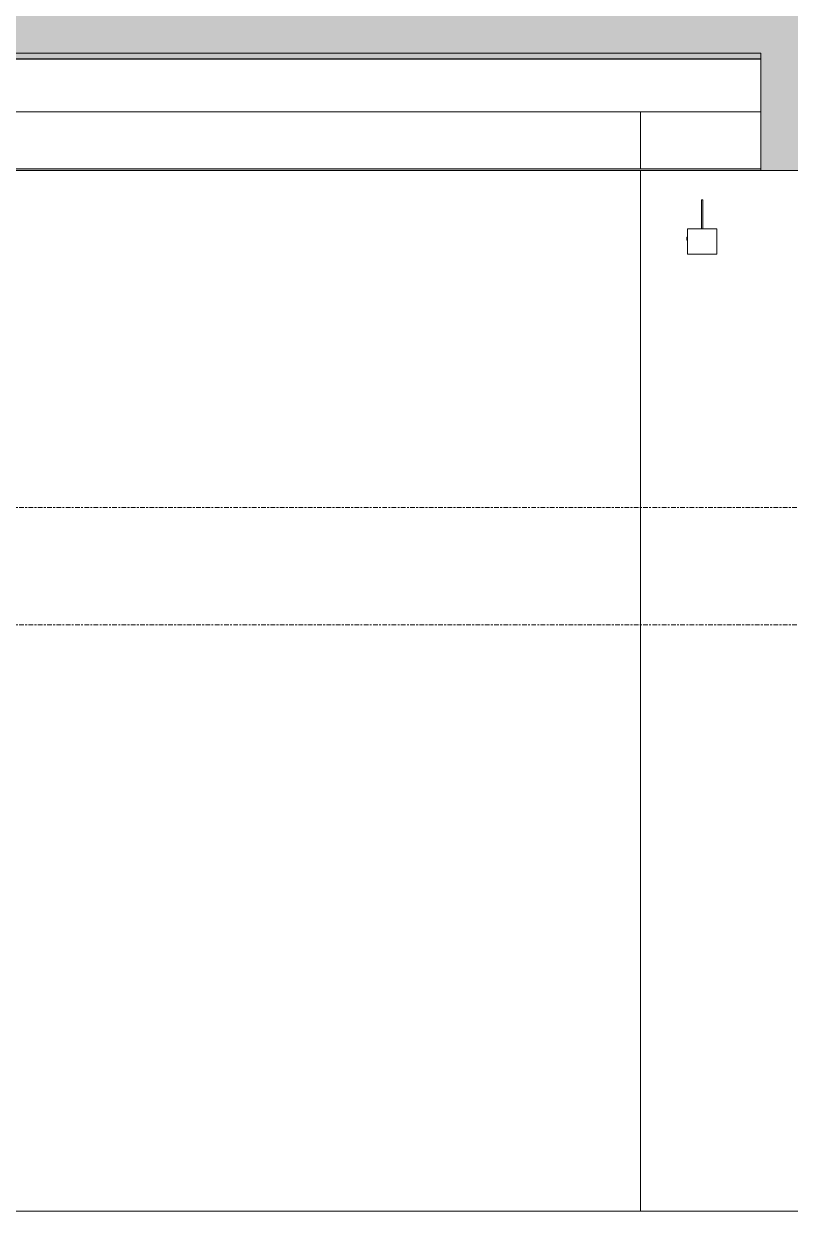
# Model space of a CAD drawing. Header units: millimetres. Extents: x 25061 to 259291, y -8723 to 35400.
# Drawn here: x 155797 to 158410, y -2000 to 2050 of the extents above; entities that cross this region are included whole.
import ezdxf

# ---------------------------------------------------------------- set-up
doc = ezdxf.new("R2010")
doc.units = ezdxf.units.MM
doc.linetypes.add('Centre', pattern=[31.75, 6.35, -4.7625, 15.875, -4.7625])
for name, color, linetype, lineweight in [('0-2', 50, 'Continuous', 5), ('A-CLNG-3', 13, 'Continuous', 18), ('A-CLNG-PATT-3', 13, 'Continuous', 9), ('A-DETL-GENF-2', 7, 'Continuous', 9), ('A-DETL-THIN', 151, 'Continuous', 9), ('A-FLOR-1', 10, 'Continuous', 25), ('A-FLOR-LEVL-2', 51, 'Centre', 9), ('A-FLOR-PATT-1', 7, 'Continuous', 9), ('A-WALL', 113, 'Continuous', 9), ('C-PRKG', 70, 'Continuous', 9), ('E-LITE-EQPM', 33, 'Continuous', 9), ('S-BEAM-3', 7, 'Continuous', 9)]:
    doc.layers.add(name, color=color, linetype=linetype, lineweight=lineweight)

# ---------------------------------------------------------------- blocks, each defined once
blk = doc.blocks.new('NCV_TKTC_KET CAU_rvt-2-TKCS_MẶT CẮT 2')
at = {"layer": 'A-FLOR-PATT-1'}
h = blk.add_hatch(color=256, dxfattribs=at)
h.paths.add_polyline_path([(-109310.2, 1930), (-107752.6, 1930), (-107752.6, 1950), (-111752.6, 1950), (-111752.6, 1930), (-110105.4, 1930)])
h.paths.add_polyline_path([(-126922.6, 1930), (-122952.6, 1930), (-122952.6, 1950), (-126952.6, 1950), (-126952.6, 1930)])
h.paths.add_polyline_path([(-33652.6, 1930), (-33652.6, 1930), (-33652.6, 1950)])
h.paths.add_polyline_path([(-49152.9, 1930), (-49152.9, 1950), (-53152.6, 1950), (-53152.6, 1930), (-49271.6, 1930)])
at = {"layer": 'A-FLOR-1'}
blk.add_line((-126952.6, 1930), (-122952.6, 1930), dxfattribs=at)
at = {"layer": 'S-BEAM-3'}
blk.add_line((-122952.6, 1750), (-126052.5, 1750), dxfattribs=at)
blk = doc.blocks.new('xe oto1 - xe oto-V171-TKCS_MẶT CẮT 2')
at = {"layer": 'C-PRKG'}
for p, q in [((-122252.564287, -2000), (-127052.564287, -2000)), ((-127052.564287, -2000), (-122252.564287, -2000)), ((-127052.564287, -2000), (-126552.564287, -2000)), ((-127002.564287, -2000), (-127052.564287, -2000)), ((-126552.564287, -2000), (-127002.564287, -2000)), ((-122252.564287, -2000), (-126952.564287, -2000)), ((-126952.564287, -2000), (-122252.564287, -2000)), ((-126952.564287, -2000), (-126552.564287, -2000)), ((-126552.564287, -2000), (-126952.564287, -2000)), ((-126222.564287, -2000), (-125872.564287, -2000)), ((-126222.564287, -2000), (-125872.564287, -2000)), ((-126222.564287, -2000), (-125872.564287, -2000)), ((-126222.564287, -2000), (-125872.564287, -2000)), ((-126102.564287, -2000), (-126002.564287, -2000)), ((-126002.564287, -2000), (-126102.564287, -2000)), ((-126102.564287, -2000), (-126002.564287, -2000)), ((-126002.564287, -2000), (-126102.564287, -2000)), ((-126102.564287, -2000), (-126002.564287, -2000)), ((-126002.564287, -2000), (-126102.564287, -2000)), ((-126102.564287, -2000), (-126002.564287, -2000)), ((-126002.564287, -2000), (-126102.564287, -2000)), ((-122552.564287, -2000), (-122152.564287, -2000)), ((-122052.564287, -2000), (-122552.564287, -2000)), ((-122552.564287, -2000), (-122052.564287, -2000)), ((-122152.564287, -2000), (-122552.564287, -2000)), ((-122152.564287, -2000), (-122052.564287, -2000)), ((-122052.564287, -2000), (-122152.564287, -2000))]:
    blk.add_line(p, q, dxfattribs=at)
blk = doc.blocks.new('EAE_STL_PENDANT_TK_15W_120cm - LIC_01-ĐÈN LED BATTEN 1_2_ P_2x20W_ ÁNH SÁNG TRẮNG 6000K_ LẮP ĐẶT NỔI_TREO TY-1359257-TKCS_MẶT CẮT 2')
at = {"layer": 'E-LITE-EQPM'}
for p, q in [((-125955.1, 1450), (-125955.1, 1350)), ((-125955.1, 1450), (-125955.1, 1350)), ((-125955.1, 1450), (-125952.6, 1450)), ((-125955.1, 1450), (-125955.1, 1450)), ((-125952.6, 1450), (-125950.2, 1450)), ((-125950.2, 1450), (-125950.2, 1450)), ((-125950.1, 1350), (-125950.1, 1450)), ((-125950.1, 1350), (-125950.1, 1450)), ((-126002.6, 1350), (-125902.6, 1350)), ((-126002.6, 1348), (-126002.6, 1350)), ((-126002.6, 1264), (-126002.6, 1348)), ((-125902.6, 1350), (-125902.6, 1348)), ((-125902.6, 1348), (-125902.6, 1264)), ((-126004.6, 1321.7), (-126004.6, 1322)), ((-126004.6, 1322), (-126002.6, 1322)), ((-126004.6, 1321.9), (-126002.6, 1321.9)), ((-126004.6, 1321.9), (-126002.6, 1321.9)), ((-126004.6, 1311.8), (-126004.6, 1321.7)), ((-126004.6, 1321.7), (-126002.6, 1321.7)), ((-126002.6, 1311.8), (-126004.6, 1311.8)), ((-126004.6, 1311.7), (-126002.6, 1311.7)), ((-125902.6, 1264), (-126002.6, 1264))]:
    blk.add_line(p, q, dxfattribs=at)

msp = doc.modelspace()

# ---------------------------------------------------------------- hatches: boundary and pattern name
at = {"layer": 'A-CLNG-PATT-3'}
h = msp.add_hatch(dxfattribs=at)
h.set_pattern_fill('FP_41', color=256, style=0, pattern_type=2)
h.set_pattern_definition([(0, (200382.47, 14125), (1300.48, 325.12), [53.645, -921.715, 53.645, -6123.635]), (0, (200382.47, 14125), (1300.48, 325.12), [-1029.005, -921.715, 53.645, -1897.075, -3251.2]), (0, (200382.47, 14125), (1300.48, 325.12), [-3901.44, 53.645, -921.715, 53.645, -2222.195]), (0, (200382.47, 14125), (1300.48, 325.12), [-4930.445, -596.595, 53.645, -1571.955]), (120, (200870.15, 14287.56), (-931.8022, 963.6887), [53.645, -921.715, -6177.28]), (120, (200870.15, 14287.56), (-931.8022, 963.6887), [-975.36, 53.645, -921.715, -5201.92]), (120, (200870.15, 14287.56), (-931.8022, 963.6887), [-1950.72, 53.645, -1897.075, -3251.2]), (120, (200870.15, 14287.56), (-931.8022, 963.6887), [-3901.44, 53.645, -921.715, -2275.84]), (120, (200870.15, 14287.56), (-931.8022, 963.6887), [-4876.8, 53.645, -596.595, -1625.6]), (120, (200870.15, 14287.56), (-931.8022, 963.6887), [-5527.04, 53.645, -1571.955]), (240, (201032.7, 14937.8), (-368.6778, -1288.8087), [53.645, -921.715, -6177.28]), (240, (201032.7, 14937.8), (-368.6778, -1288.8087), [-975.36, 53.645, -921.715, -5201.92]), (240, (201032.7, 14937.8), (-368.6778, -1288.8087), [-1950.72, 53.645, -1897.075, -3251.2]), (240, (201032.7, 14937.8), (-368.6778, -1288.8087), [-3901.44, 53.645, -921.715, -2275.84]), (240, (201032.7, 14937.8), (-368.6778, -1288.8087), [-4876.8, 53.645, -596.595, -1625.6]), (240, (201032.7, 14937.8), (-368.6778, -1288.8087), [-5527.04, 53.645, -1571.955])])
h.paths.add_polyline_path([(247310.1, 1550), (247310.1, 1555), (243310.1, 1554), (243310.1, 1550), (247100.3, 1550)])
h.paths.add_polyline_path([(154310.2, 1550), (158310.2, 1551), (158310.2, 1555), (154310.2, 1555)])
h.paths.add_polyline_path([(158610.1, 1550), (173510.1, 1550), (173510.1, 1555), (158610.1, 1555), (158610.1, 1551.1)])
h.paths.add_polyline_path([(243010.1, 1550), (243010.1, 1555), (228110.1, 1555), (228110.1, 1550), (242726.6, 1550)])
at = {"layer": 'A-DETL-GENF-2'}
h = msp.add_hatch(color=256, dxfattribs=at)
h.paths.add_polyline_path([(154010.2, 1550), (154310.1, 1550), (154310.1, 1950), (158310.2, 1950), (158310.2, 1550), (158610.1, 1550), (158610.1, 1950), (162210.3, 1950), (162210.3, 1700), (162410.2, 1700), (162410.2, 1950), (164810.2, 1950), (164810.2, 1700), (165410.2, 1700), (165410.2, 1950), (169010.1, 1950), (169010.1, 1750), (169210.1, 1750), (169210.1, 1950), (173510.1, 1950), (173510.1, 1550), (173810.1, 1550), (173810.1, 2150), (154010.2, 2150), (154010.2, 1847.9)])
h.paths.add_polyline_path([(228110.1, 1550), (228110.1, 1950), (232109.9, 1950), (232109.9, 1750), (232309.9, 1750), (232309.9, 1950), (236210.1, 1950), (236210.1, 1700), (236810.2, 1700), (236810.2, 1950), (239210.2, 1950), (239210.2, 1700), (239410.1, 1700), (239410.1, 1950), (243010.1, 1950), (243010.1, 1550), (243310.1, 1550), (243310.1, 1930), (247310.1, 1930), (247310.1, 1550), (247610.1, 1550), (247610.1, 2150), (227810.1, 2150), (227810.1, 1550)])

# ---------------------------------------------------------------- linework, layer by layer
at = {"layer": 'A-CLNG-3'}
for p, q in [((158310.2, 1555), (154310.2, 1555)), ((154310.2, 1550), (158310.2, 1550))]:
    msp.add_line(p, q, dxfattribs=at)
at = {"layer": 'A-DETL-THIN'}
for p, q in [((154310.1, 1950), (158310.2, 1950)), ((158310.2, 1950), (158310.2, 1550)), ((158310.2, 1550), (158610.1, 1550))]:
    msp.add_line(p, q, dxfattribs=at)
at = {"layer": 'A-FLOR-LEVL-2'}
for p, q in [((255566.7, 400), (147110.2, 400)), ((253534.7, 0), (147110.2, 0)), ((147110.2, -2000), (253534.7, -2000))]:
    msp.add_line(p, q, dxfattribs=at)
at = {"layer": 'A-WALL'}
for p, q in [((157900.2, 1750), (157900.2, 1555)), ((157900.2, 1550), (157900.2, -2000)), ((154320.2, -2000), (165810.2, -2000))]:
    msp.add_line(p, q, dxfattribs=at)

# ---------------------------------------------------------------- block references
at = {"layer": '0-2'}
msp.add_blockref('NCV_TKTC_KET CAU_rvt-2-TKCS_MẶT CẮT 2', (281262.8, 0), dxfattribs=at)
at = {"layer": 'C-PRKG'}
msp.add_blockref('xe oto1 - xe oto-V171-TKCS_MẶT CẮT 2', (281262.8, 0), dxfattribs=at)
at = {"layer": 'E-LITE-EQPM'}
msp.add_blockref('EAE_STL_PENDANT_TK_15W_120cm - LIC_01-ĐÈN LED BATTEN 1_2_ P_2x20W_ ÁNH SÁNG TRẮNG 6000K_ LẮP ĐẶT NỔI_TREO TY-1359257-TKCS_MẶT CẮT 2', (284062.8, 0), dxfattribs=at)

doc.saveas('drawing.dxf')
